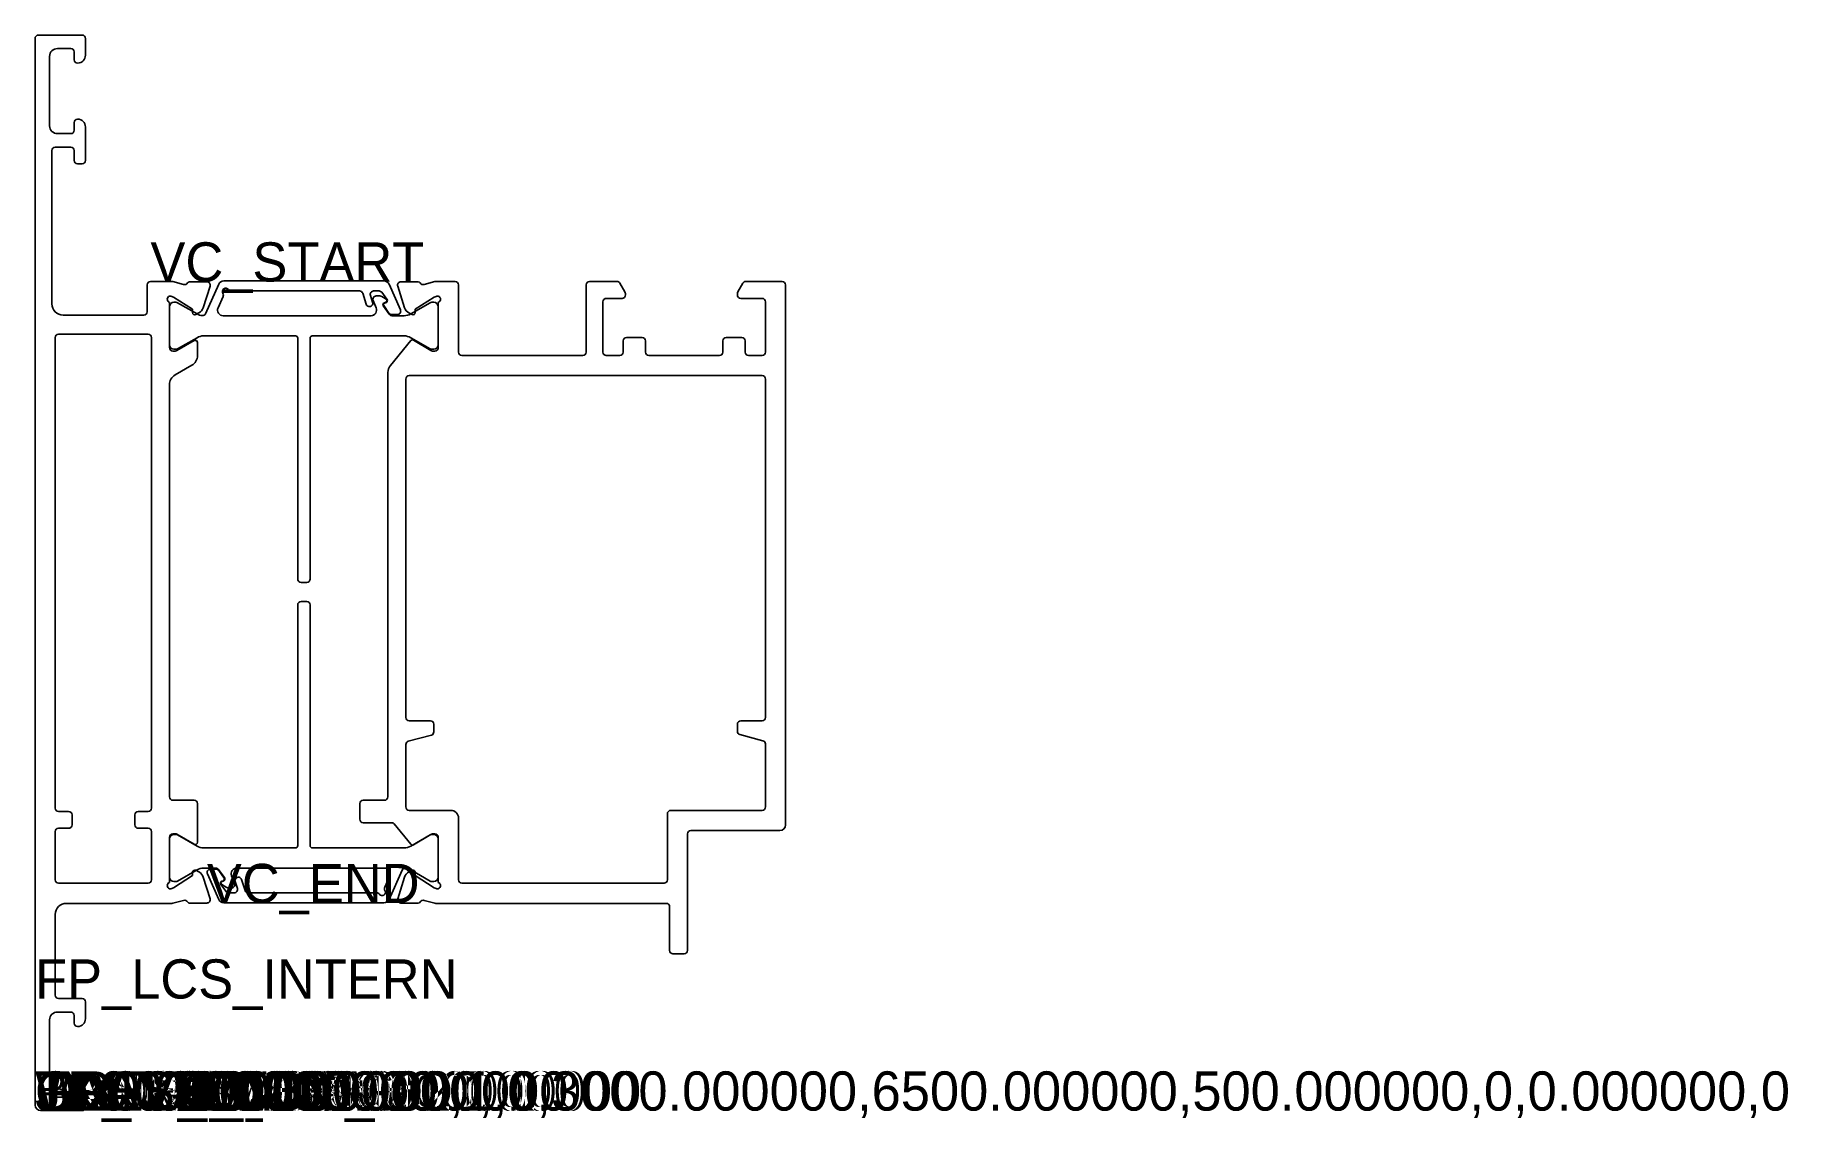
# Model space of a CAD drawing. Header units: metres. Extents: x 170 to 326, y 102 to 199.
import ezdxf

# ---------------------------------------------------------------- set-up
doc = ezdxf.new("R2010")
doc.units = ezdxf.units.M

msp = doc.modelspace()

# ---------------------------------------------------------------- linework, layer by layer
for p, q in [((169.696224, 103.65355), (169.696224, 198.853523)), ((169.996224, 199.153523), (173.896224, 199.153523)), ((174.196224, 198.853523), (174.196224, 197.353523)), ((170.996224, 197.253523), (170.996224, 191.053523)), ((172.896224, 197.953523), (171.696224, 197.953523)), ((173.196224, 196.953523), (173.196224, 197.653523)), ((173.196224, 190.653523), (173.196224, 191.353523)), ((174.196224, 190.953523), (174.196224, 187.953523)), ((171.696224, 190.353523), (172.896224, 190.353523)), ((171.196224, 188.853523), (171.196224, 175.153523)), ((172.896224, 189.153523), (171.496224, 189.153523)), ((173.196224, 187.953523), (173.196224, 188.853523)), ((173.896224, 187.653523), (173.496224, 187.653523)), ((179.696224, 174.453523), (179.696224, 176.853523)), ((179.996224, 177.153523), (181.918539, 177.153523)), ((181.995003, 177.143614), (181.918539, 177.153523)), ((181.995003, 177.143614), (182.957206, 176.889992)), ((183.482936, 177.129038), (185.03403, 177.129038)), ((186.094761, 176.906885), (184.926672, 174.283314)), ((200.841465, 177.203528), (186.551533, 177.203517)), ((202.314204, 174.624999), (201.298238, 176.906897)), ((202.358675, 177.129038), (203.909769, 177.129038)), ((204.435499, 176.889992), (205.397702, 177.143614)), ((205.474166, 177.153523), (205.397702, 177.143614)), ((205.474166, 177.153523), (207.196481, 177.153523)), ((207.496481, 176.853523), (207.496481, 170.852412)), ((218.896481, 170.852412), (218.896481, 176.853523)), ((219.196481, 177.153523), (221.645925, 177.153523)), ((221.905733, 177.003523), (222.356288, 176.223138)), ((232.436673, 176.223138), (232.887228, 177.003523)), ((233.147036, 177.153523), (236.396481, 177.153523)), ((236.696481, 176.853523), (236.696481, 128.653495)), ((181.734506, 175.853523), (181.696224, 175.853523)), ((181.696224, 175.287837), (181.696224, 171.253523)), ((183.764114, 174.676046), (182.056017, 175.76011)), ((182.275936, 175.303356), (182.096322, 175.303356)), ((185.320299, 176.739317), (184.718335, 174.818648)), ((186.029845, 174.806724), (186.481642, 175.821477)), ((187.204217, 176.310867), (198.662403, 176.31162)), ((198.948006, 176.103502), (199.261856, 175.128017)), ((199.832731, 175.312682), (199.635848, 175.918065)), ((199.874389, 175.447807), (200.148979, 174.797987)), ((199.921316, 176.310848), (200.40551, 176.310564)), ((200.488612, 175.864636), (200.150679, 175.864579)), ((200.643268, 176.193287), (201.11353, 175.580934)), ((201.035746, 175.571214), (200.650131, 175.817475)), ((200.891375, 175.265151), (201.002811, 175.302614)), ((201.013811, 175.26799), (200.899798, 175.232852)), ((202.67437, 174.818648), (202.072405, 176.739317)), ((205.336688, 175.76011), (203.628591, 174.676046)), ((205.296677, 175.303367), (205.117063, 175.303367)), ((205.696481, 175.853523), (205.658199, 175.853523)), ((205.696481, 171.253523), (205.696481, 175.287837)), ((220.396481, 175.353523), (220.396481, 170.852412)), ((222.096481, 175.653523), (220.696481, 175.653523)), ((222.396481, 176.073138), (222.396481, 175.953523)), ((232.396481, 175.953523), (232.396481, 176.073138)), ((234.596481, 175.653523), (232.696481, 175.653523)), ((234.896481, 170.852412), (234.896481, 175.353523)), ((172.196224, 174.153523), (179.396224, 174.153523)), ((181.696322, 174.903356), (181.696322, 171.503356)), ((184.15629, 174.264129), (182.425938, 175.263163)), ((183.752017, 174.387625), (183.764114, 174.676046)), ((184.325565, 174.348929), (184.044495, 174.202)), ((199.688411, 174.103367), (186.486618, 174.103356)), ((201.32182, 174.227517), (200.79307, 174.958343)), ((200.821107, 175.003464), (201.287948, 174.336803)), ((201.530188, 174.208906), (202.036642, 174.202999)), ((202.636702, 174.103367), (201.564877, 174.103367)), ((203.34821, 174.202), (203.067139, 174.348929)), ((204.967061, 175.263174), (203.236708, 174.264141)), ((203.628591, 174.676046), (203.640688, 174.387625)), ((205.696677, 171.503367), (205.696677, 174.903367)), ((171.496224, 172.153523), (171.496224, 130.153523)), ((179.796224, 172.453523), (171.796224, 172.453523)), ((180.096224, 130.153523), (180.096224, 172.153523)), ((182.425937, 171.143548), (184.156322, 172.142586)), ((184.75632, 172.303356), (192.946499, 172.303368)), ((194.446499, 172.303368), (202.636677, 172.303367)), ((203.236677, 172.142598), (204.967062, 171.14356)), ((222.496481, 172.153923), (223.896481, 172.153923)), ((231.396481, 172.153923), (232.796481, 172.153923)), ((181.996224, 170.953523), (182.215839, 170.953523)), ((182.096322, 171.103356), (182.275937, 171.103356)), ((182.365839, 170.993715), (183.896224, 171.877283)), ((184.196224, 171.704078), (184.196224, 170.549377)), ((193.146499, 172.103368), (193.146499, 150.603367)), ((194.246499, 150.603367), (194.246499, 172.103368)), ((201.430436, 169.672182), (203.243272, 171.882635)), ((203.496481, 171.927283), (205.024628, 170.997252)), ((205.117062, 171.103367), (205.296677, 171.103367)), ((205.180594, 170.953523), (205.396481, 170.953523)), ((222.196481, 170.852412), (222.196481, 171.853923)), ((224.196481, 171.853923), (224.196481, 170.852412)), ((231.096481, 170.852412), (231.096481, 171.853923)), ((233.096481, 171.853923), (233.096481, 170.852412)), ((183.696224, 169.683352), (182.196224, 168.817327)), ((201.196481, 131.153523), (201.196481, 169.029394)), ((207.796481, 170.552412), (218.596481, 170.552412)), ((220.696481, 170.552412), (221.896481, 170.552412)), ((224.496481, 170.552412), (230.796481, 170.552412)), ((233.396481, 170.552412), (234.596481, 170.552412)), ((181.696224, 167.951301), (181.696224, 131.153523)), ((202.796481, 168.452412), (202.796481, 138.252412)), ((234.596481, 168.752412), (203.096481, 168.752412)), ((234.896481, 138.252412), (234.896481, 168.452412)), ((193.446499, 150.303367), (193.946499, 150.303367)), ((193.146402, 148.303672), (193.146402, 126.803671)), ((193.946402, 148.603672), (193.446402, 148.603672)), ((194.246402, 126.803671), (194.246402, 148.303672)), ((203.096481, 137.952412), (204.996481, 137.952412)), ((232.696481, 137.952412), (234.596481, 137.952412)), ((205.074126, 136.666037), (203.018835, 136.115324)), ((205.296481, 137.652412), (205.296481, 136.955815)), ((232.396481, 137.009405), (232.396481, 137.652412)), ((234.674126, 136.168913), (232.618835, 136.719627)), ((202.796481, 135.825546), (202.796481, 130.254633)), ((234.896481, 130.253495), (234.896481, 135.879136)), ((181.996224, 130.853523), (183.896224, 130.853523)), ((184.196224, 130.553523), (184.196224, 127.102967)), ((198.696481, 129.153523), (198.696481, 130.553523)), ((198.996481, 130.853523), (200.896481, 130.853523)), ((203.096481, 129.954633), (206.80114, 129.954633)), ((226.446481, 129.953495), (234.596481, 129.953495)), ((171.796224, 129.853523), (172.696224, 129.853523)), ((172.696224, 128.353523), (171.796224, 128.353523)), ((172.996224, 129.553523), (172.996224, 128.653523)), ((178.596224, 128.653523), (178.596224, 129.553523)), ((178.896224, 129.853523), (179.796224, 129.853523)), ((179.796224, 128.353523), (178.896224, 128.353523)), ((201.526617, 128.853523), (198.996481, 128.853523)), ((203.243272, 126.92441), (201.75643, 128.746359)), ((207.50114, 129.254633), (207.50114, 123.753523)), ((226.146481, 123.753523), (226.146481, 129.653495)), ((171.496224, 128.053523), (171.496224, 123.75355)), ((180.096224, 123.75355), (180.096224, 128.053523)), ((181.696224, 127.553523), (181.696224, 123.519208)), ((181.696224, 127.403672), (181.696224, 124.003672)), ((182.215839, 127.853523), (181.996224, 127.853523)), ((182.275839, 127.803672), (182.096224, 127.803672)), ((183.896224, 126.929762), (182.365839, 127.81333)), ((184.156224, 126.764441), (182.425839, 127.763479)), ((204.966964, 127.763491), (203.236579, 126.764453)), ((205.024628, 127.809793), (203.496481, 126.879762)), ((205.296579, 127.803683), (205.116964, 127.803683)), ((205.396481, 127.853523), (205.180594, 127.853523)), ((205.696481, 127.453523), (205.696481, 127.553523)), ((205.696481, 123.519208), (205.696481, 127.453523)), ((205.696579, 124.003683), (205.696579, 127.403683)), ((227.946481, 127.853495), (227.946481, 117.453495)), ((236.196481, 128.153495), (228.246481, 128.153495)), ((192.946402, 126.603671), (184.756224, 126.603672)), ((202.636581, 126.603683), (194.446402, 126.603671)), ((182.056017, 123.046935), (183.764114, 124.130999)), ((182.42584, 123.643865), (184.156193, 124.642899)), ((183.764114, 124.130999), (183.752017, 124.41942)), ((184.044495, 124.605045), (184.325565, 124.458116)), ((184.718335, 123.988397), (185.320299, 122.067728)), ((184.756199, 124.803672), (185.828025, 124.803672)), ((185.078697, 124.28204), (186.094663, 122.000143)), ((185.862713, 124.698133), (185.35626, 124.70404)), ((186.071081, 124.679523), (186.599832, 123.948696)), ((186.571795, 123.903575), (186.104953, 124.570236)), ((186.37909, 123.639049), (186.493103, 123.674187)), ((186.501526, 123.641889), (186.390091, 123.604426)), ((187.518512, 123.459232), (187.243922, 124.109053)), ((187.70449, 124.803672), (200.906283, 124.803683)), ((188.444896, 122.803537), (188.131045, 123.779022)), ((201.363056, 124.100315), (200.911259, 123.085562)), ((201.298141, 122.000154), (202.46623, 124.623725)), ((202.072405, 122.067728), (202.67437, 123.988397)), ((203.067139, 124.458116), (203.34821, 124.605045)), ((203.236611, 124.64291), (204.966964, 123.643877)), ((203.640688, 124.41942), (203.628591, 124.130999)), ((203.628591, 124.130999), (205.336688, 123.046935)), ((171.796224, 123.45355), (179.796224, 123.45355)), ((181.696224, 122.953523), (181.734506, 122.953523)), ((182.096224, 123.603672), (182.275838, 123.603672)), ((186.749633, 122.713752), (186.279371, 123.326105)), ((186.357155, 123.335825), (186.74277, 123.089564)), ((186.904289, 123.042404), (187.242222, 123.04246)), ((187.471585, 122.596192), (186.987391, 122.596475)), ((187.560171, 123.594357), (187.757053, 122.988974)), ((200.188684, 122.596172), (188.730498, 122.59542)), ((205.116965, 123.603683), (205.296579, 123.603683)), ((205.658199, 122.953523), (205.696481, 122.953523)), ((207.80114, 123.453523), (225.846481, 123.453523)), ((171.496224, 120.653523), (171.496224, 113.45355)), ((181.918539, 121.653523), (172.496224, 121.653523)), ((181.918539, 121.653523), (181.995003, 121.663431)), ((182.957206, 121.917053), (181.995003, 121.663431)), ((185.03403, 121.678007), (183.482936, 121.678007)), ((186.551436, 121.703511), (200.841368, 121.703523)), ((203.909769, 121.678007), (202.358675, 121.678007)), ((205.397702, 121.663431), (204.435499, 121.917053)), ((205.397702, 121.663431), (205.474166, 121.653523)), ((226.046481, 121.653523), (205.474166, 121.653523)), ((226.346481, 117.453495), (226.346481, 121.353523)), ((227.646481, 117.153495), (226.646481, 117.153495)), ((171.796224, 113.15355), (173.896224, 113.15355)), ((174.196224, 112.85355), (174.196224, 111.35355)), ((170.996224, 111.25355), (170.996224, 105.05355)), ((172.896224, 111.95355), (171.696224, 111.95355)), ((173.196224, 110.95355), (173.196224, 111.65355)), ((173.196224, 104.65355), (173.196224, 105.35355)), ((174.196224, 104.95355), (174.196224, 103.45355)), ((171.696224, 104.35355), (172.896224, 104.35355)), ((173.896224, 103.15355), (170.196224, 103.15355))]:
    msp.add_line(p, q)
for centre, radius, start, end in [((169.996224, 198.853523), 0.3, 90, 180), ((173.896224, 198.853523), 0.3, 0, 90), ((171.696224, 197.253523), 0.7, 90, 180), ((172.896224, 197.653523), 0.3, 0, 90), ((173.496224, 197.353523), 0.7, 270, 0), ((173.496224, 196.953523), 0.3, 180, 270), ((171.696224, 191.053523), 0.7, 180, 270), ((173.496224, 191.353523), 0.3, 90, 180), ((173.496224, 190.953523), 0.7, 0, 90), ((172.896224, 190.653523), 0.3, 270, 0), ((171.496224, 188.853523), 0.3, 90, 180), ((172.896224, 188.853523), 0.3, 0, 90), ((173.496224, 187.953523), 0.3, 180, 270), ((173.896224, 187.953523), 0.3, 270, 0), ((179.996224, 176.853523), 0.3, 90, 180), ((183.046927, 177.176261), 0.3, 252.598279, 330.367342), ((183.481534, 176.929042), 0.2, 90, 150.367342), ((185.03403, 176.829038), 0.3, 342.598279, 90), ((186.551533, 176.703517), 0.5, 90, 156), ((200.841466, 176.703528), 0.5, 24, 90), ((202.358675, 176.829038), 0.3, 90, 197.401721), ((203.911171, 176.929042), 0.2, 29.632658, 90), ((204.345778, 177.176261), 0.3, 209.632658, 287.401721), ((207.196481, 176.853523), 0.3, 0, 90), ((219.196481, 176.853523), 0.3, 90, 180), ((221.645925, 176.853523), 0.3, 30, 90), ((233.147036, 176.853523), 0.3, 90, 150), ((236.396481, 176.853523), 0.3, 0, 90), ((236.396481, 176.853523), 0.3, 0, 90), ((236.396481, 176.853523), 0.3, 0, 90), ((181.796224, 175.57068), 0.3, 109.471221, 250.528779), ((182.096322, 174.903356), 0.4, 90, 180), ((181.734506, 175.253523), 0.6, 57.598279, 90), ((182.275936, 175.003356), 0.3, 59.999655, 90), ((186.716042, 176.262033), 0.3, 35.548433, 212.065684), ((186.207578, 175.943498), 0.3, 336, 32.065684), ((187.204217, 176.610867), 0.3, 215.548433, 270), ((198.662423, 176.01162), 0.3, 17.834934, 90), ((199.547439, 175.2199), 0.3, 197.834934, 18.015506), ((199.92114, 176.010848), 0.3, 90, 198.015506), ((200.15073, 175.564579), 0.3, 90, 202.907135), ((200.405335, 176.010564), 0.3, 37.522757, 90), ((200.488662, 175.564636), 0.3, 57.436866, 90), ((200.955012, 175.444794), 0.15, 288.581915, 57.436866), ((200.954908, 175.459119), 0.2, 287.128706, 37.522757), ((205.117063, 175.003367), 0.3, 90, 120.000345), ((205.296677, 174.903367), 0.4, 0, 90), ((205.658199, 175.253523), 0.6, 90, 122.401721), ((205.596481, 175.57068), 0.3, 289.471221, 70.528779), ((220.696481, 175.353523), 0.3, 90, 180), ((222.096481, 175.953523), 0.3, 270, 0), ((222.096481, 176.073138), 0.3, 0, 30), ((232.696481, 176.073138), 0.3, 150, 180), ((232.696481, 175.953523), 0.3, 180, 270), ((234.596481, 175.353523), 0.3, 0, 90), ((172.196224, 175.153523), 1, 180, 270), ((179.396224, 174.453523), 0.3, 270, 0), ((183.951841, 174.379244), 0.2, 180, 297.598279), ((184.756297, 175.303356), 1.2, 239.999655, 263.495163), ((183.95495, 175.057903), 0.8, 297.598279, 342.598279), ((184.654338, 174.40915), 0.3, 263.495163, 335.2), ((186.486618, 174.603356), 0.5, 156, 270), ((199.688411, 174.603367), 0.5, 270, 22.907135), ((200.955107, 175.075577), 0.2, 108.581915, 215.885612), ((200.943976, 175.089505), 0.15, 107.128706, 215.002354), ((201.533687, 174.508886), 0.3, 215.002354, 270), ((201.564877, 174.403367), 0.3, 215.885612, 270), ((202.040141, 174.502978), 0.3, 270, 24), ((202.636702, 175.303367), 1.2, 270, 300.000345), ((203.437755, 175.057903), 0.8, 197.401721, 242.401721), ((203.440864, 174.379244), 0.2, 242.401721, 0), ((171.796224, 172.153523), 0.3, 90, 180), ((179.796224, 172.153523), 0.3, 0, 90), ((184.756322, 171.103356), 1.2, 90, 120), ((192.946499, 172.103368), 0.2, 0, 90), ((194.446499, 172.103368), 0.2, 90, 180), ((202.636677, 171.103367), 1.2, 60, 90), ((222.496481, 171.853923), 0.3, 90, 180), ((223.896481, 171.853923), 0.3, 0, 90), ((231.396481, 171.853923), 0.3, 90, 180), ((232.796481, 171.853923), 0.3, 0, 90), ((181.996224, 171.253523), 0.3, 180, 270), ((182.096322, 171.503356), 0.4, 180, 270), ((182.215839, 171.253523), 0.3, 270, 300), ((182.275937, 171.403356), 0.3, 270, 300), ((183.996224, 171.704078), 0.2, 0, 120), ((203.396481, 171.754078), 0.2, 60, 140), ((205.117062, 171.403367), 0.3, 240, 270), ((205.180594, 171.253523), 0.3, 238.675295, 270), ((205.296677, 171.503367), 0.4, 270, 0), ((205.396481, 171.253523), 0.3, 270, 0), ((207.796481, 170.852412), 0.3, 180, 270), ((218.596481, 170.852412), 0.3, 270, 0), ((220.696481, 170.852412), 0.3, 180, 270), ((221.896481, 170.852412), 0.3, 270, 0), ((224.496481, 170.852412), 0.3, 180, 270), ((230.796481, 170.852412), 0.3, 270, 0), ((233.396481, 170.852412), 0.3, 180, 270), ((234.596481, 170.852412), 0.3, 270, 0), ((183.196224, 170.549377), 1, 300, 0), ((202.196481, 169.029394), 1, 140, 180), ((182.696224, 167.951301), 1, 120, 180), ((203.096481, 168.452412), 0.3, 90, 180), ((234.596481, 168.452412), 0.3, 0, 90), ((193.446499, 150.603367), 0.3, 180, 270), ((193.946499, 150.603367), 0.3, 270, 0), ((193.446402, 148.303672), 0.3, 90, 180), ((193.946402, 148.303672), 0.3, 0, 90), ((203.096481, 138.252412), 0.3, 180, 270), ((204.996481, 137.652412), 0.3, 0, 90), ((232.696481, 137.652412), 0.3, 90, 180), ((234.596481, 138.252412), 0.3, 270, 0), ((204.996481, 136.955815), 0.3, 285, 0), ((232.696481, 137.009405), 0.3, 180, 255), ((234.596481, 135.879136), 0.3, 0, 75), ((203.096481, 135.825546), 0.3, 105, 180), ((171.796224, 130.153523), 0.3, 180, 270), ((179.796224, 130.153523), 0.3, 270, 0), ((181.996224, 131.153523), 0.3, 180, 270), ((183.896224, 130.553523), 0.3, 0, 90), ((198.996481, 130.553523), 0.3, 90, 180), ((200.896481, 131.153523), 0.3, 270, 0), ((203.096481, 130.254633), 0.3, 180, 270), ((206.80114, 129.254633), 0.7, 0, 90), ((226.446481, 129.653495), 0.3, 90, 180), ((234.596481, 130.253495), 0.3, 270, 0), ((171.796224, 128.053523), 0.3, 90, 180), ((172.696224, 129.553523), 0.3, 0, 90), ((172.696224, 128.653523), 0.3, 270, 0), ((178.896224, 129.553523), 0.3, 90, 180), ((178.896224, 128.653523), 0.3, 180, 270), ((179.796224, 128.053523), 0.3, 0, 90), ((198.996481, 129.153523), 0.3, 180, 270), ((201.526617, 128.553523), 0.3, 40, 90), ((236.196481, 128.653495), 0.5, 270, 0), ((181.996224, 127.553523), 0.3, 90, 180), ((182.096224, 127.403672), 0.4, 90, 180), ((182.215839, 127.553523), 0.3, 60, 90), ((182.275839, 127.503672), 0.3, 60, 90), ((183.996224, 127.102967), 0.2, 240, 0), ((184.756224, 127.803672), 1.2, 240, 270), ((192.946402, 126.803671), 0.2, 270, 0), ((194.446402, 126.803671), 0.2, 180, 270), ((202.636579, 127.803683), 1.2, 270, 300), ((203.396481, 127.052967), 0.2, 220, 300), ((205.116964, 127.503683), 0.3, 90, 120), ((205.180594, 127.553523), 0.3, 90, 121.324705), ((205.296579, 127.403683), 0.4, 0, 90), ((205.396481, 127.553523), 0.3, 0, 90), ((228.246481, 127.853495), 0.3, 90, 180), ((171.796224, 123.75355), 0.3, 180, 270), ((179.796224, 123.75355), 0.3, 270, 0), ((182.096224, 124.003672), 0.4, 180, 270), ((182.275838, 123.903672), 0.3, 270, 300.000345), ((183.951841, 124.427801), 0.2, 62.401721, 180), ((184.756199, 123.603672), 1.2, 90, 120.000345), ((183.95495, 123.749142), 0.8, 17.401721, 62.401721), ((185.35276, 124.404061), 0.3, 90, 204), ((185.828025, 124.503672), 0.3, 35.885612, 90), ((185.859214, 124.398153), 0.3, 35.002354, 90), ((186.437994, 123.44792), 0.2, 107.128706, 217.522757), ((186.448925, 123.817534), 0.15, 287.128706, 35.002354), ((186.437794, 123.831462), 0.2, 288.581915, 35.885612), ((187.704491, 124.303672), 0.5, 90, 202.907135), ((187.845462, 123.68714), 0.3, 17.834934, 198.015506), ((200.906283, 124.303683), 0.5, 336, 90), ((202.738563, 124.497889), 0.3, 83.495163, 155.2), ((203.437755, 123.749142), 0.8, 117.598279, 162.598279), ((202.636605, 123.603683), 1.2, 59.999655, 83.495163), ((203.440864, 124.427801), 0.2, 0, 117.598279), ((205.116965, 123.903683), 0.3, 239.999655, 270), ((205.296579, 124.003683), 0.4, 270, 0), ((207.80114, 123.753523), 0.3, 180, 270), ((225.846481, 123.753523), 0.3, 270, 0), ((181.796224, 123.236365), 0.3, 109.471221, 250.528779), ((181.734506, 123.553523), 0.6, 270, 302.401721), ((185.03403, 121.978007), 0.3, 270, 17.401721), ((186.43789, 123.462245), 0.15, 108.581915, 237.436866), ((186.904239, 123.342404), 0.3, 237.436866, 270), ((186.987566, 122.896475), 0.3, 217.522757, 270), ((187.242171, 123.34246), 0.3, 270, 22.907135), ((187.471761, 122.896192), 0.3, 270, 18.015506), ((188.730478, 122.89542), 0.3, 197.834934, 270), ((200.188684, 122.296172), 0.3, 35.548433, 90), ((200.676859, 122.645007), 0.3, 215.548433, 32.065684), ((201.185323, 122.963541), 0.3, 156, 212.065684), ((202.358675, 121.978007), 0.3, 162.598279, 270), ((205.658199, 123.553523), 0.6, 237.598279, 270), ((205.596481, 123.236365), 0.3, 289.471221, 70.528779), ((172.496224, 120.653523), 1, 90, 180), ((183.046927, 121.630784), 0.3, 29.632658, 107.401721), ((183.481534, 121.878003), 0.2, 209.632658, 270), ((186.551436, 122.203511), 0.5, 204, 270), ((200.841368, 122.203523), 0.5, 270, 336), ((203.911171, 121.878003), 0.2, 270, 330.367342), ((204.345778, 121.630784), 0.3, 72.598279, 150.367342), ((226.046481, 121.353523), 0.3, 0, 90), ((226.646481, 117.453495), 0.3, 180, 270), ((227.646481, 117.453495), 0.3, 270, 0), ((171.796224, 113.45355), 0.3, 180, 270), ((173.896224, 112.85355), 0.3, 0, 90), ((171.696224, 111.25355), 0.7, 90, 180), ((172.896224, 111.65355), 0.3, 0, 90), ((173.496224, 111.35355), 0.7, 270, 0), ((173.496224, 110.95355), 0.3, 180, 270), ((171.696224, 105.05355), 0.7, 180, 270), ((173.496224, 105.35355), 0.3, 90, 180), ((173.496224, 104.95355), 0.7, 0, 90), ((170.196224, 103.65355), 0.5, 180, 270), ((172.896224, 104.65355), 0.3, 270, 0), ((173.896224, 103.45355), 0.3, 270, 0)]:
    msp.add_arc(centre, radius, start, end)

# ---------------------------------------------------------------- texts
for tag, p in [('VC_START', (179.996224, 177.153523)), ('VC_END', (185.03403, 121.678007)), ('FP_LCS_INTERN', (169.696224, 113.15355)), ('WX:0.000000', (169.696224, 103.15355)), ('WY:0.000000', (169.696224, 103.15355)), ('JX:0.000000', (169.696224, 103.15355)), ('JY:0.000000', (169.696224, 103.15355)), ('TDEV:0.000000', (169.696224, 103.15355)), ('TDEV2:0.000000', (169.696224, 103.15355)), ('TDEV3:0.000000', (169.696224, 103.15355)), ('TDEV4:0.000000', (169.696224, 103.15355)), ('TDEV5:0.000000', (169.696224, 103.15355)), ('OPTI:500.000000,1,0,3000.000000,6500.000000,500.000000,0,0.000000,0', (169.696224, 103.15355)), ('GLASS_MIN:0.000000', (169.696224, 103.15355)), ('GLASS_MAX:0.000000', (169.696224, 103.15355)), ('DESC:T Anta', (169.696224, 103.15355)), ('DENS:2.180000', (169.696224, 103.15355)), ('FRONT_VIEW', (169.696224, 103.15355)), ('BL01:6800.000000,,1', (169.696224, 103.15355)), ('FP_LCS_ORIG', (169.696224, 103.15355)), ('PANE_WIDTH:62.000000', (169.696224, 103.15355)), ('FP_LCS_HOT', (179.696224, 103.15355))]:
    msp.add_attdef(tag, p, '', height=3.5)

doc.saveas('drawing.dxf')
